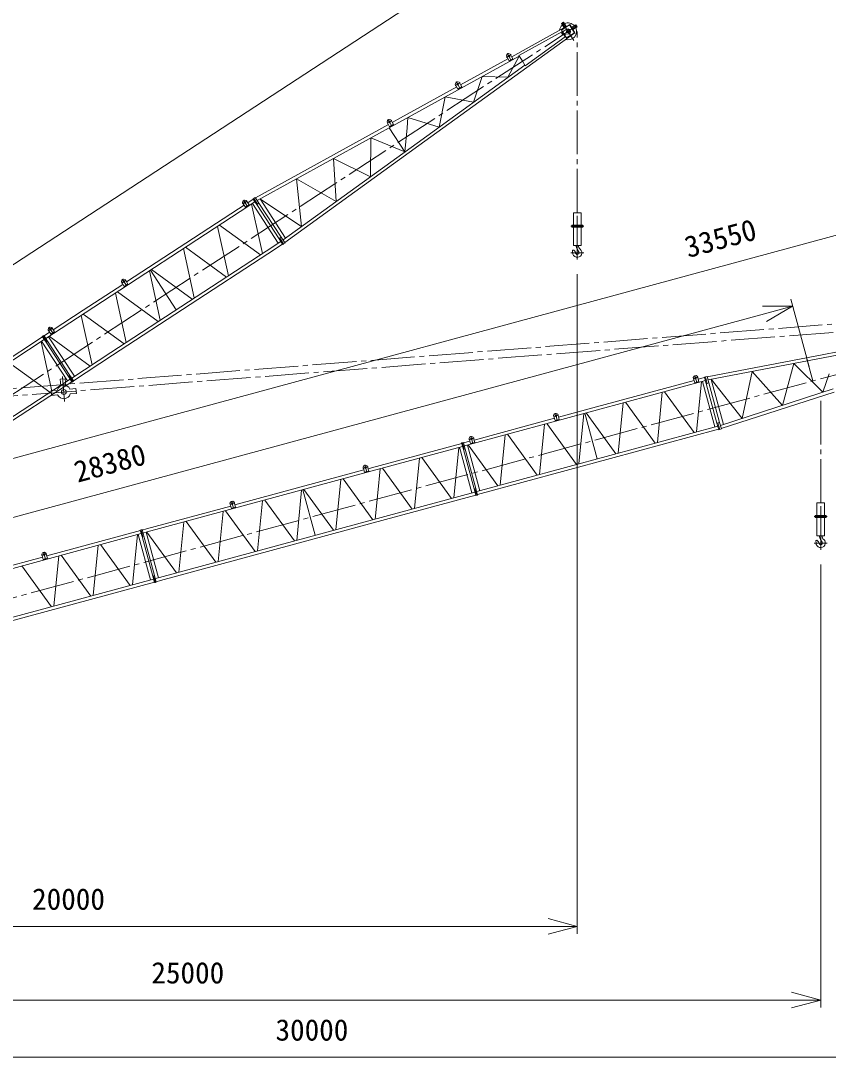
# Model space of a CAD drawing. Units: millimetres, scale not verified. Extents: x -27556 to 27590, y -36412 to 39687.
# Drawn here: x -10360 to 6229, y 4877 to 26178 of the extents above; entities that cross this region are included whole.
import ezdxf
from ezdxf.enums import TextEntityAlignment as Align

# ---------------------------------------------------------------- set-up
doc = ezdxf.new("R2010")
doc.units = ezdxf.units.MM
doc.header["$LTSCALE"] = 100
doc.linetypes.add('CHAIN2', pattern=[12, 9, -1, 1, -1])
for name, color, linetype, lineweight in [('0-2_01 細線', 7, 'Continuous', 18), ('0-3_05 寸法', 7, 'Continuous', 18), ('0-4_10 当社外形線', 7, 'Continuous', 18), ('0-5_12 当社中心線', 7, 'CHAIN2', 18), ('0-7_20 躯体・土木、外形線', 7, 'Continuous', 18)]:
    doc.layers.add(name, color=color, linetype=linetype, lineweight=lineweight)
doc.styles.add('ＭＳ ゴシック', font='')
doc.styles.get('ＭＳ ゴシック').set_extended_font_data('MS Gothic')

msp = doc.modelspace()

# ---------------------------------------------------------------- linework, layer by layer
at = {"layer": '0-2_01 細線'}
for p, q in [((-5501.1, 22484.3), (-2520.4, 24127.4)), ((-2835.2, 24073.8), (-2733.9, 24129.6)), ((-2824.4, 24131.1), (-2834.3, 24097.1)), ((-2816.6, 24158.1), (-2734.6, 24009.4)), ((-2726.5, 24088), (-2556, 24182)), ((-5536.8, 22538.9), (-2805.4, 24044.5)), ((-2470.8, 23482.9), (-2793.9, 23977.3)), ((-4971.4, 21673.7), (-2218.5, 23665.4)), ((-4935.7, 21619.2), (-2182.6, 23610.9)), ((-5885.5, 22311.9), (-5771.5, 22386.4)), ((-5849.9, 22257.5), (-5547.7, 22455.1)), ((-5804.4, 22436.6), (-5797.2, 22471.2)), ((-5709.4, 22474.8), (-5802.5, 22413.9)), ((-5763.7, 22493), (-5797.2, 22471.2)), ((-5785.7, 22490.2), (-5701.5, 22361.3)), ((-5729, 22485.8), (-5763.7, 22493)), ((-5696.3, 22435.6), (-5583.2, 22509.5)), ((-5449.2, 21644.5), (-5616.9, 22409.8)), ((-5602, 22419.5), (-5071.5, 21607.5)), ((-5512.1, 22400.6), (-5052.6, 21697.5)), ((-5466.1, 22430.7), (-5006.6, 21727.6)), ((-5444, 22515.8), (-4918.6, 21711.8)), ((-5319.2, 21445.6), (-5017.1, 21643.1)), ((-5283.6, 21391.2), (-4981.5, 21588.6)), ((-9843.6, 19647.6), (-9039.3, 20173.2)), ((-9690.9, 19825.1), (-9074.8, 20227.6)), ((-8893.9, 19109.5), (-9116, 20123.1)), ((-9074.7, 20150.1), (-8978.4, 20080.2)), ((-9799.1, 19826), (-9791.8, 19860.7)), ((-9704, 19864.2), (-9797.2, 19803.3)), ((-9758.3, 19882.6), (-9791.8, 19860.7)), ((-9780.3, 19879.7), (-9696.1, 19750.7)), ((-9723.7, 19875.3), (-9758.3, 19882.6)), ((-12228.6, 18088.9), (-9875.5, 19626.8)), ((-11579.3, 18590.9), (-9911, 19681.2)), ((-9879.2, 19702), (-9766.2, 19775.8)), ((-9789.2, 19683.1), (-9258.6, 18871.2)), ((-9774.5, 19692.8), (-8935.2, 19082.5)), ((-9720.9, 18569), (-9943, 19582.6)), ((-9929.9, 19591.2), (-9399.3, 18779.2)), ((-9839.9, 19572.3), (-9380.4, 18869.2)), ((-9808.1, 19593.1), (-9348.6, 18890)), ((-9313.1, 18835.6), (-8508.6, 19361.3)), ((-9277.5, 18781.1), (-8473, 19306.9)), ((3742.4, 18859.2), (6139.3, 19319.6)), ((3759.5, 18796.3), (6156.4, 19256.7)), ((-10601.5, 19152.3), (-9762.3, 18541.9)), ((-11697.9, 17277), (-9344.8, 18814.8)), ((-11662.3, 17222.6), (-9309.2, 18760.3)), ((1468.2, 18243.1), (3472, 18786.6)), ((1485.2, 18180.4), (3706.1, 18782.8)), ((3558.4, 18851.5), (3451, 18822.4)), ((3456.3, 18844.5), (3473.8, 18875.2)), ((3512.5, 18885.6), (3473.8, 18875.2)), ((3490.6, 18889.7), (3530.9, 18741.1)), ((3543.1, 18868.1), (3512.5, 18885.6)), ((3524.5, 17728.4), (3626.3, 18761.1)), ((3558.8, 18810.2), (3689.1, 18845.5)), ((3643.4, 18765.7), (3897.3, 17829.6)), ((3823.5, 18808.6), (4074.9, 17881.6)), ((2717.6, 17509.6), (2819.5, 18542.3)), ((2867.2, 18555.2), (3476.8, 17715.5)), ((3723.2, 18720), (3943, 17909.3)), ((3776.2, 18734.4), (3996.1, 17923.8)), ((4013, 17861.6), (6331.8, 18610.3)), ((4030, 17798.8), (6348.5, 18547.3)), ((1910.8, 17290.8), (2012.6, 18323.4)), ((2060.3, 18336.4), (2670, 17496.7)), ((1739.3, 17244.2), (3960.1, 17846.6)), ((1756.3, 17181.5), (3977.1, 17783.8)), ((1650.9, 17570.1), (1863.1, 17277.8)), ((-3270.5, 17045.9), (-3309.1, 17035.5)), ((-3292.3, 17050), (-3252, 16901.4)), ((-3239.8, 17028.4), (-3270.5, 17045.9)), ((-7760.7, 15672.7), (-3137.7, 16926.5)), ((-5959.3, 16228.6), (-3311, 16946.9)), ((-3224.5, 17011.8), (-3331.9, 16982.7)), ((-3326.7, 17004.8), (-3309.1, 17035.5)), ((-3224.1, 16970.4), (-3154.7, 16989.2)), ((-3883.9, 15719.1), (-3782, 16751.8)), ((-3734.3, 16764.7), (-3124.7, 15925)), ((-4690.7, 15500.3), (-4588.9, 16532.9)), ((-4311.1, 15603.2), (-4565, 16539.4)), ((-4541.2, 16545.9), (-3931.5, 15706.2)), ((-3077, 15938), (-3024.1, 16475.3)), ((-7777.7, 15735.4), (-6046.1, 16205)), ((-5959.7, 16269.9), (-6067.1, 16240.8)), ((-6061.9, 16262.9), (-6044.3, 16293.6)), ((-6005.7, 16304.1), (-6044.3, 16293.6)), ((-6027.5, 16308.2), (-5987.2, 16159.6)), ((-5975, 16286.5), (-6005.7, 16304.1)), ((-5497.6, 15281.4), (-5395.7, 16314.1)), ((-5348, 16327), (-4738.4, 15487.3)), ((-7506.7, 14736.5), (-2883.7, 15990.3)), ((-6304.4, 15062.6), (-6202.6, 16095.3)), ((-6154.9, 16108.2), (-5545.2, 15268.5)), ((-7489.7, 14673.8), (-2866.7, 15927.6)), ((-7111.3, 14843.8), (-7009.4, 15876.4)), ((-6961.7, 15889.4), (-6352.1, 15049.7)), ((-7768.6, 15670.5), (-7158.9, 14830.8))]:
    msp.add_line(p, q, dxfattribs=at)
for points in [[(-2755.5, 24140.5), (-2702.4, 24044.2), (-2781.2, 24000.7), (-2834.3, 24097.1)], [(-2824.4, 24131.1), (-2789.5, 24150.4), (-2755.5, 24140.5)], [(-5444.7, 22516.8), (-4589.4, 21950.1), (-4694.8, 22928.8), (-3883.2, 22461), (-3931.5, 23349.6), (-3177, 22971.9), (-3168.1, 23770.3), (-2470.8, 23482.9), (-2424.4, 23980.5)], [(-5804.4, 22436.6), (-5744.2, 22344.5), (-5668.9, 22393.7), (-5729, 22485.8)], [(-9799.1, 19826), (-9738.9, 19733.9), (-9663.5, 19783.1), (-9723.7, 19875.3)], [(3823.2, 18809.7), (4461.6, 18006.5), (4663.6, 18969.9), (5291.1, 18274.3), (5519.6, 19134.4), (6120.6, 18542.1), (6248.1, 18920.4)], [(3456.3, 18844.5), (3485.1, 18738.3), (3571.9, 18761.9), (3543.1, 18868.1)], [(-3326.7, 17004.8), (-3297.9, 16898.6), (-3211, 16922.2), (-3239.8, 17028.4)], [(-6061.9, 16262.9), (-6033.1, 16156.8), (-5946.2, 16180.3), (-5975, 16286.5)]]:
    msp.add_lwpolyline(points, dxfattribs=at)
for points in [[(-5588.7, 22517.9), (-5512.1, 22400.6), (-5496.2, 22411), (-5572.8, 22528.2)], [(-5572.8, 22528.2), (-5496.2, 22411), (-5466.1, 22430.7), (-5542.6, 22547.9)], [(-5036.8, 21707.9), (-4960.1, 21590.8), (-4930, 21610.5), (-5006.6, 21727.6)], [(-4976, 21580.3), (-5052.6, 21697.5), (-5036.7, 21707.8), (-4960.1, 21590.7)], [(-9916.5, 19689.6), (-9839.9, 19572.3), (-9824, 19582.8), (-9900.6, 19699.9)], [(-9900.6, 19699.9), (-9824, 19582.8), (-9808.1, 19593.1), (-9884.7, 19710.4)], [(3686.5, 18855.1), (3723.2, 18720), (3741.5, 18725), (3704.8, 18860.1)], [(3704.8, 18860.1), (3741.5, 18725), (3776.2, 18734.4), (3739.6, 18869.5)], [(3979.7, 17774.2), (3943, 17909.3), (3961.4, 17914.3), (3998, 17779.2)], [(3961.3, 17914.4), (3998, 17779.3), (4032.7, 17788.7), (3996.1, 17923.8)]]:
    msp.add_lwpolyline(points, close=True, dxfattribs=at)
for centre in [(-2785.3, 24101.3), (-5755.8, 22444.5), (-9750.4, 19833.9), (3504.9, 18837), (-3278, 16997.3), (-6013.2, 16255.4)]:
    msp.add_circle(centre, 18, dxfattribs=at)
at = {"layer": '0-3_05 寸法'}
for p, q in [((-22192.4, 13538.6), (-838.1, 27494.1)), ((9600.4, 22642.1), (-21621.7, 14174.2)), ((1073.5, 20971.3), (1073.5, 7416.5)), ((5835.6, 19064.4), (5457.7, 20457.6)), ((5497, 20312.8), (4917.9, 20155.7)), ((4917.9, 20155.7), (-21314.4, 13041.1)), ((5784.5, 19252.5), (5914.1, 18774.8)), ((6073.7, 15005.8), (6073.7, 5902.1)), ((473.5, 7566.5), (-18326.3, 7566.5)), ((1073.5, 7566.5), (473.5, 7566.5)), ((5473.7, 6052.1), (-18326.3, 6052.1)), ((6073.7, 6052.1), (5473.7, 6052.1)), ((10473.7, 4877.3), (-18326.3, 4877.3))]:
    msp.add_line(p, q, dxfattribs=at)
for points in [[(4875.8, 20310.9), (5497, 20312.8), (4960, 20000.6)], [(473.5, 7727.3), (1073.5, 7566.5), (473.5, 7405.8)], [(5473.7, 6212.8), (6073.7, 6052.1), (5473.7, 5891.3)]]:
    msp.add_lwpolyline(points, dxfattribs=at)
at = {"layer": '0-4_10 当社外形線'}
for p, q in [((1048.5, 21560.7), (1098.5, 21560.7)), ((1070.9, 21481.6), (1103.3, 21429.1)), ((6048.7, 15595.2), (6098.7, 15595.2)), ((6071.1, 15516.1), (6103.5, 15463.6))]:
    msp.add_line(p, q, dxfattribs=at)
for points in [[(1154.5, 21978.5), (1154.5, 22233.7), (992.5, 22233.7), (992.5, 21978.5)], [(992.5, 21935.8), (992.5, 21560.7), (1154.5, 21560.7), (1154.5, 21935.8)], [(-9535.4, 18675.3), (-9546.4, 18814.7), (-9446.7, 18822.6), (-9435.7, 18683.2)], [(-9609, 18589.1), (-9734, 18579.3), (-9726.1, 18479.6), (-9601.1, 18489.4)], [(-9349.5, 18609.6), (-9224.5, 18619.5), (-9216.7, 18519.8), (-9341.6, 18509.9)], [(6154.7, 16013), (6154.7, 16268.2), (5992.7, 16268.2), (5992.7, 16013)], [(5992.7, 15970.3), (5992.7, 15595.2), (6154.7, 15595.2), (6154.7, 15970.3)]]:
    msp.add_lwpolyline(points, dxfattribs=at)
for points in [[(962.5, 21978.5), (962.5, 21935.8), (1184.5, 21935.8), (1184.5, 21978.5)], [(-9303.8, 18752), (-9380.4, 18869.2), (-9364.5, 18879.5), (-9287.9, 18762.4)], [(-9287.9, 18762.4), (-9364.5, 18879.5), (-9348.6, 18890), (-9272, 18772.8)], [(5962.7, 16013), (5962.7, 15970.3), (6184.7, 15970.3), (6184.7, 16013)]]:
    msp.add_lwpolyline(points, close=True, dxfattribs=at)
msp.add_circle((-9475.3, 18549.5), 50.1, dxfattribs=at)
for centre, radius, start, end in [((882.5, 25958), 175, 131.42, 171.92246), ((882.5, 25958), 175, 41.38323, 115.00401), ((882.5, 25958), 175, 252.82646, 24.96725), ((1198.5, 21560.4), 150, 179.873, 211.703), ((1198.5, 21560.4), 100, 179.809, 230.132), ((991.4, 21447.8), 18.6, 51.9575, 198.803), ((888.5, 21412.8), 90, 359.358, 18.8026), ((1073.5, 21410.7), 95, 178.799, 50.1319), ((941.2, 21383.7), 100, 11.5295, 51.9575), ((1073.5, 21410.7), 35, 191.529, 31.7032), ((-9475.3, 18549.5), 139.4, 25.5294, 163.497), ((-9475.3, 18549.5), 139.4, 205.529, 343.497), ((6198.7, 15594.9), 150, 179.873, 211.703), ((6198.7, 15594.9), 100, 179.809, 230.132), ((5991.6, 15482.3), 18.6, 51.9575, 198.803), ((5888.7, 15447.3), 90, 359.358, 18.8026), ((6073.7, 15445.2), 95, 178.799, 50.1319), ((5941.4, 15418.2), 100, 11.5295, 51.9575), ((6073.7, 15445.2), 35, 191.529, 31.7032)]:
    msp.add_arc(centre, radius, start, end, dxfattribs=at)
at = {"layer": '0-5_12 当社中心線'}
for p, q in [((-21695.8, 11202.7), (1058.4, 26072.8)), ((1002.9, 25773.8), (762.3, 26142)), ((1207.5, 21956.7), (939.6, 21956.7)), ((1209.2, 21410.7), (937.5, 21410.7)), ((10890.1, 20302.9), (-22412.9, 17686.6)), ((-21729.4, 11277.5), (11106.6, 20183.1)), ((-14909, 18128.5), (10903.9, 20128.4)), ((-9500.5, 18868), (-9460, 18354.9)), ((6207.7, 15991.2), (5939.8, 15991.2)), ((6209.4, 15445.2), (5937.7, 15445.2))]:
    msp.add_line(p, q, dxfattribs=at)
for points in [[(1073.5, 21271.3), (1073.5, 22233.7), (1073.5, 25958.2)], [(6073.7, 15305.8), (6073.7, 16268.2), (6073.7, 18458.8)]]:
    msp.add_lwpolyline(points, dxfattribs=at)
at = {"layer": '0-7_20 躯体・土木、外形線'}
for p, q in [((-274.4, 25439.7), (919.1, 26098.3)), ((770.3, 25950.2), (856.5, 26001.6)), ((919.1, 26098.3), (1025, 25931.2)), ((-2182.6, 23610.9), (1025, 25931.2)), ((764.5, 25938.8), (773.3, 25943.6)), ((791.2, 25892.3), (890.4, 25907.8)), ((814.8, 25859.4), (822.9, 25865.3)), ((-2520.4, 24127.4), (-120.1, 25450.5)), ((-1325.3, 24860.4), (-353.2, 25396.2)), ((-383, 25425.4), (-281.8, 25481.2)), ((-372.3, 25482.8), (-382.1, 25448.7)), ((-364.4, 25509.8), (-282.4, 25361)), ((-2218.5, 23665.4), (-4, 25267.5)), ((-1415.4, 24930.5), (-1333.3, 24781.7)), ((-2556, 24182), (-1404.1, 24816.9)), ((-1433.9, 24846.1), (-1332.8, 24901.9)), ((-1423.3, 24903.5), (-1433.1, 24869.4)), ((-9039.3, 20173.2), (-5849.9, 22257.5)), ((-8184.1, 20809.8), (-5885.5, 22311.9)), ((-6094.6, 20938.8), (-6316.7, 21952.4)), ((-6275.4, 21979.5), (-5436.1, 21369.1)), ((-6975.2, 21522.1), (-6136, 20911.8)), ((-5394.8, 21396.1), (-5449.2, 21644.5)), ((-8508.6, 19361.3), (-5319.2, 21445.6)), ((-8473, 19306.9), (-5283.6, 21391.2)), ((-6794.5, 20481.5), (-7016.5, 21495.1)), ((-7494.3, 20024.1), (-7716.3, 21037.8)), ((-7165, 20239.4), (-7695.7, 21051.3)), ((-7675, 21064.8), (-6835.8, 20454.5)), ((-9074.8, 20227.6), (-8259.4, 20760.5)), ((-8292.3, 20810.7), (-8285, 20845.3)), ((-8197.3, 20848.9), (-8290.4, 20788)), ((-8251.5, 20867.2), (-8285, 20845.3)), ((-8273.5, 20864.4), (-8189.3, 20735.5)), ((-8216.9, 20860), (-8251.5, 20867.2)), ((-8194.1, 19566.8), (-8416.2, 20580.4)), ((-8374.8, 20607.5), (-7535.6, 19997.1)), ((-8978.4, 20080.2), (-8235.4, 19539.8)), ((6156.4, 19256.7), (9793.6, 19955.4)), ((6139.3, 19319.6), (6805.3, 19447.6)), ((-1246.9, 17439.4), (1485.2, 18180.4)), ((644.1, 18107.7), (605.5, 18097.2)), ((622.3, 18111.7), (662.6, 17963.2)), ((674.8, 18090.1), (644.1, 18107.7)), ((690.5, 18032.2), (1468.2, 18243.1)), ((1483.5, 17174.9), (1229.6, 18111.1)), ((1253.5, 18117.5), (1650.9, 17570.1)), ((-1046.8, 17561), (603.6, 18008.6)), ((446.6, 17898.7), (1056.3, 17059)), ((690, 18073.5), (582.7, 18044.4)), ((587.9, 18066.5), (605.5, 18097.2)), ((1103.9, 17071.9), (1205.8, 18104.6)), ((-360.2, 17679.9), (249.4, 16840.2)), ((297.1, 16853.1), (398.9, 17885.8)), ((-3154.7, 16989.2), (-1300.6, 17492.2)), ((-1263.9, 17502.1), (-1133.6, 17537.4)), ((-1047.2, 17602.3), (-1154.6, 17573.2)), ((-1149.3, 17595.3), (-1131.8, 17626)), ((-1093.2, 17636.5), (-1131.8, 17626)), ((-1115, 17640.6), (-1074.7, 17492)), ((-1062.5, 17618.9), (-1093.2, 17636.5)), ((-509.8, 16634.3), (-407.9, 17666.9)), ((-3137.7, 16926.5), (-1283.6, 17429.4)), ((-1463.3, 16375.6), (-1361.5, 17408.3)), ((-1346.3, 17412.4), (-1092.4, 16476.2)), ((-1266.6, 17366.7), (-1046.7, 16556)), ((-1229.9, 17376.6), (-1010, 16565.9)), ((-1184.2, 17456.4), (-930.3, 16520.2)), ((-1167.1, 17461), (-557.4, 16621.3)), ((-2270.2, 16156.8), (-2168.3, 17189.5)), ((-2120.6, 17202.4), (-1511, 16362.7)), ((-993, 16503.2), (1739.3, 17244.2)), ((-976, 16440.5), (1756.3, 17181.5)), ((-3024.1, 16475.3), (-2975.2, 16970.6)), ((-2927.5, 16983.5), (-2317.8, 16143.9)), ((-2883.7, 15990.3), (-1029.7, 16493.2)), ((-2866.7, 15927.6), (-1012.7, 16430.5)), ((-12383.7, 14418.8), (-7885.1, 15638.9)), ((-9825.6, 15180), (-7902.1, 15701.7)), ((-8064.8, 14585.1), (-7963, 15617.8)), ((-7947.8, 15621.9), (-7693.9, 14685.7)), ((-7868.1, 15576.2), (-7648.2, 14765.5)), ((-7865.4, 15711.6), (-7777.7, 15735.4)), ((-7848.4, 15648.9), (-7760.7, 15672.7)), ((-7831.4, 15586.1), (-7611.5, 14775.4)), ((-7785.7, 15665.9), (-7531.8, 14729.7)), ((-8871.6, 14366.3), (-8769.8, 15399)), ((-8722.1, 15411.9), (-8112.5, 14572.2)), ((-12400.7, 14481.5), (-9912.5, 15156.4)), ((-9826, 15221.3), (-9933.4, 15192.2)), ((-9928.2, 15214.3), (-9910.6, 15245)), ((-9872, 15255.4), (-9910.6, 15245)), ((-9893.8, 15259.5), (-9853.5, 15110.9)), ((-9841.3, 15237.9), (-9872, 15255.4)), ((-9678.5, 14147.5), (-9576.7, 15180.1)), ((-9529, 15193.1), (-8919.3, 14353.4)), ((-10335.8, 14974.2), (-9726.2, 14134.5)), ((-12129.6, 13482.6), (-7631.2, 14702.7)), ((-7594.5, 14712.7), (-7506.7, 14736.5)), ((-12112.6, 13419.9), (-7614.2, 14640)), ((-7577.5, 14650), (-7489.7, 14673.8))]:
    msp.add_line(p, q, dxfattribs=at)
for points in [[(803.6, 26032.9), (746.6, 26119.9), (788.5, 26147.3), (845.4, 26060.2)], [(957.6, 26036.9), (1044.6, 26093.8), (1071.9, 26052), (984.9, 25995)], [(789.6, 25899.1), (755.5, 25952.9), (-128.9, 25464.6), (-62, 25359)], [(789.6, 25899.1), (823.7, 25845.3), (5, 25253.4), (-62, 25359)], [(-2424.4, 23980.5), (-2404.8, 24191.1), (-1764.6, 23993.7), (-1641.4, 24611.9), (-1058.4, 24504.7), (-878.1, 25032.6), (-352.2, 25015.6), (-120.1, 25450.5)], [(-303.4, 25492.2), (-250.3, 25395.8), (-329.1, 25352.4), (-382.1, 25448.7)], [(-372.3, 25482.8), (-337.3, 25502.1), (-303.4, 25492.2)], [(-1423.3, 24903.5), (-1388.2, 24922.8), (-1354.2, 24912.9)], [(-1354.2, 24912.9), (-1301.1, 24816.5), (-1380, 24773.1), (-1433.1, 24869.4)], [(-8292.3, 20810.7), (-8232.1, 20718.7), (-8156.7, 20767.9), (-8216.9, 20860)], [(587.9, 18066.5), (616.7, 17960.4), (703.6, 17983.9), (674.8, 18090.1)], [(-1149.3, 17595.3), (-1120.5, 17489.2), (-1033.7, 17512.7), (-1062.5, 17618.9)], [(-9928.2, 15214.3), (-9899.4, 15108.1), (-9812.5, 15131.7), (-9841.3, 15237.9)]]:
    msp.add_lwpolyline(points, dxfattribs=at)
for points in [[(848.9, 25824.2), (1017.8, 25931.3), (916.1, 26091.8), (747.2, 25984.7)], [(-1303.2, 17501.8), (-1266.6, 17366.7), (-1248.2, 17371.7), (-1284.9, 17506.8)], [(-1284.9, 17506.8), (-1248.2, 17371.7), (-1229.9, 17376.6), (-1266.5, 17511.7)], [(-1010, 16420.9), (-1046.7, 16556), (-1028.3, 16560.9), (-991.7, 16425.8)], [(-991.7, 16425.8), (-1028.3, 16560.9), (-1010, 16565.9), (-973.4, 16430.8)], [(-7904.7, 15711.3), (-7868.1, 15576.2), (-7849.7, 15581.2), (-7886.4, 15716.3)], [(-7886.4, 15716.3), (-7849.7, 15581.2), (-7831.4, 15586.1), (-7868, 15721.3)], [(-7611.5, 14630.4), (-7648.2, 14765.5), (-7629.8, 14770.5), (-7593.2, 14635.3)], [(-7593.2, 14635.3), (-7629.8, 14770.5), (-7611.5, 14775.4), (-7574.9, 14640.3)]]:
    msp.add_lwpolyline(points, close=True, dxfattribs=at)
for centre, radius in [((781.2, 26112.7), 9), ((882.5, 25958), 30.8), ((1037.4, 26059.2), 9), ((-333.1, 25453), 18), ((-1384, 24873.7), 18), ((-8243.7, 20818.6), 18), ((636.6, 18059), 18), ((-1100.7, 17587.8), 18), ((-9879.5, 15206.8), 18)]:
    msp.add_circle(centre, radius, dxfattribs=at)
for centre, radius, start, end in [((882.5, 25958), 50.8, 278.87746, 120.81346), ((786.4, 25923.3), 31.3, 120.81346, 278.87746)]:
    msp.add_arc(centre, radius, start, end, dxfattribs=at)

# ---------------------------------------------------------------- texts
at = {"layer": '0-3_05 寸法', "style": 'ＭＳ ゴシック'}
for s, rotation, p in [('33550', 15.175, (3382.9, 21173.4)), ('28380', 15.174, (-9157.8, 16555.8))]:
    msp.add_text(s, height=439.9, rotation=rotation, dxfattribs=at).set_placement(p, align=Align.BOTTOM_LEFT)
for s, p in [('20000', (-10126.4, 7776.5)), ('25000', (-7676.3, 6262.1)), ('30000', (-5126.3, 5087.3))]:
    msp.add_text(s, height=439.9, dxfattribs=at).set_placement(p, align=Align.BOTTOM_LEFT)

doc.saveas('drawing.dxf')
